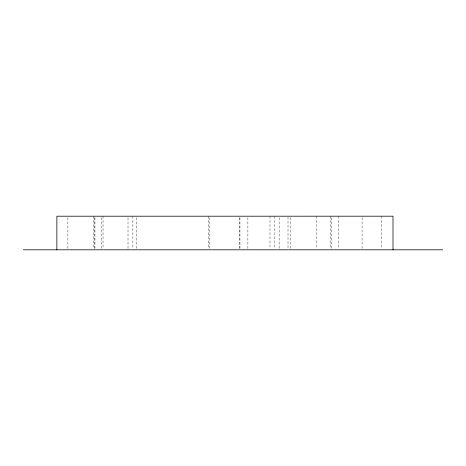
<?xml version="1.0" encoding="UTF-8"?>
<svg xmlns="http://www.w3.org/2000/svg" width="466" height="466" viewBox="0 0 466 466"><rect width="100%" height="100%" fill="white"/><g stroke="black" fill="none" stroke-linecap="round" stroke-linejoin="round"><path stroke-width="0.35" stroke-dasharray="2.33 1.75" d="M381.607 216.207L381.607 248.378M362.094 217.622L362.094 248.378M338.537 216.207L338.537 248.378M331.349 217.628L331.349 248.378M330.47 216.207L330.47 248.378M316.426 216.207L316.426 248.378M290.732 217.622L290.732 248.378M288.011 216.923L288.011 248.378M279.134 217.622L279.134 248.378M274.841 216.207L274.841 248.378M270.012 216.207L270.012 248.378M247.877 217.628L247.877 248.378M239.955 217.628L239.955 248.378M239.396 217.628L239.396 248.378M209.514 217.628L209.514 248.378M208.25 216.207L208.25 248.378M136.736 217.628L136.736 248.378M132.874 216.207L132.874 248.378M128.016 217.628L128.016 248.378M103.027 216.207L103.027 248.378M101.471 217.628L101.471 248.378M94.948 217.622L94.948 248.378M94.592 217.628L94.592 248.378M93.561 216.207L93.561 248.378M67.879 217.622L67.879 248.378"/><path stroke-width="0.7" d="M23.3 249.811L442.7 249.811M393.007 249.811L393.007 216.189L56.869 216.207L56.869 249.811"/></g></svg>
